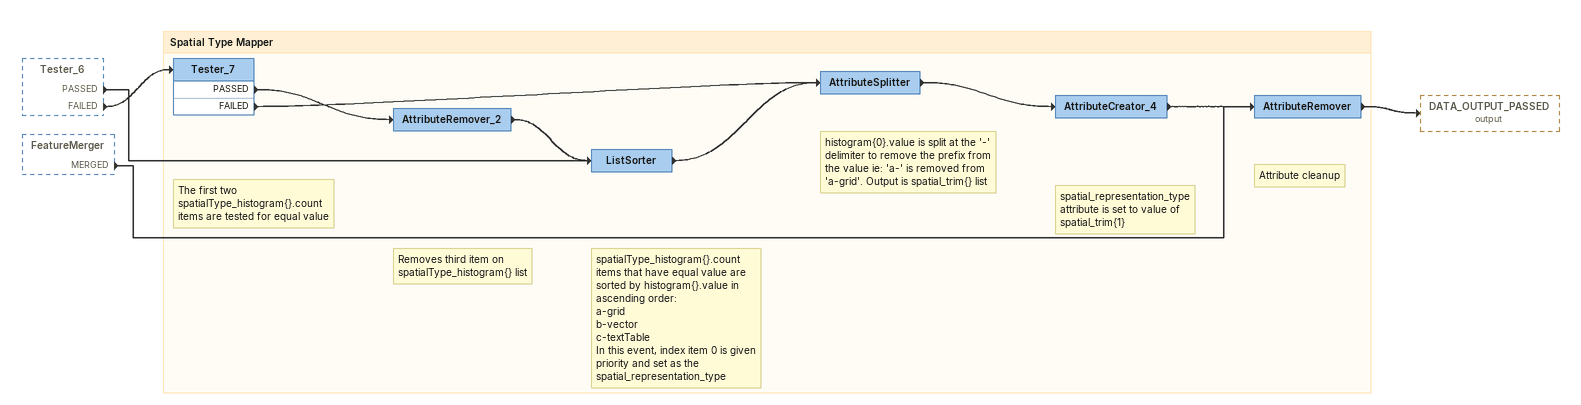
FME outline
Tester_6 [outside]
    PASSED -> ListSorter
    FAILED -> Tester_7
FeatureMerger [outside]
    MERGED -> AttributeRemover

Bookmark: Spatial Type Mapper
Note: The first two spatialType_histogram{}.count items are tested for equal value
Tester_7
    PASSED -> AttributeRemover_2
    FAILED -> AttributeSplitter
Note: Removes third item on spatialType_histogram{} list
AttributeRemover_2
    -> ListSorter
Note: spatialType_histogram{}.count items that have equal value are sorted by histogram{}.value in ascending order: / a-grid / b-vector / c-textTable / In this event, index item 0 is given priority and set as the spatial_representation_type
ListSorter
    -> AttributeSplitter
Note: histogram{0}.value is split at the '-' delimiter to remove the prefix from the value ie: 'a-' is removed from 'a-grid'. Output is spatial_trim{} list
AttributeSplitter
    -> AttributeCreator_4
Note: spatial_representation_type attribute is set to value of spatial_trim{1}
AttributeCreator_4
    -> AttributeRemover
Note: Attribute cleanup
AttributeRemover
    -> DATA_OUTPUT_PASSED (output)
